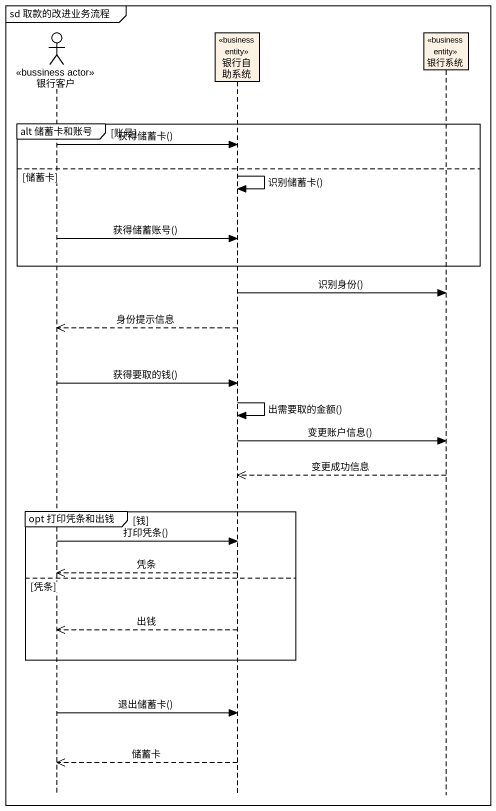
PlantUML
@startuml
mainframe sd 取款的改进业务流程
hide footbox
actor 银行客户 <<bussiness actor>>
participant 银行自助系统 <<business entity>>
participant 银行系统 <<business entity>>

group alt 储蓄卡和账号 [账号]
  银行客户 -> 银行自助系统 : 获得储蓄卡()
else 储蓄卡
  银行自助系统 -> 银行自助系统 : 识别储蓄卡()
  银行客户 -> 银行自助系统 : 获得储蓄账号()
end
银行自助系统 -> 银行系统 : 识别身份()
银行自助系统 -->> 银行客户 : 身份提示信息
银行客户 -> 银行自助系统 : 获得要取的钱()
银行自助系统 -> 银行自助系统 : 出需要取的金额()
银行自助系统 -> 银行系统 : 变更账户信息()
银行系统 -->> 银行自助系统 : 变更成功信息
group opt 打印凭条和出钱 [钱]
  银行客户 -> 银行自助系统 : 打印凭条()
  银行自助系统 -->> 银行客户 : 凭条
else 凭条
  银行自助系统 -->> 银行客户 : 出钱
end
银行客户 -> 银行自助系统 : 退出储蓄卡()
银行自助系统 -->> 银行客户 : 储蓄卡
@enduml
